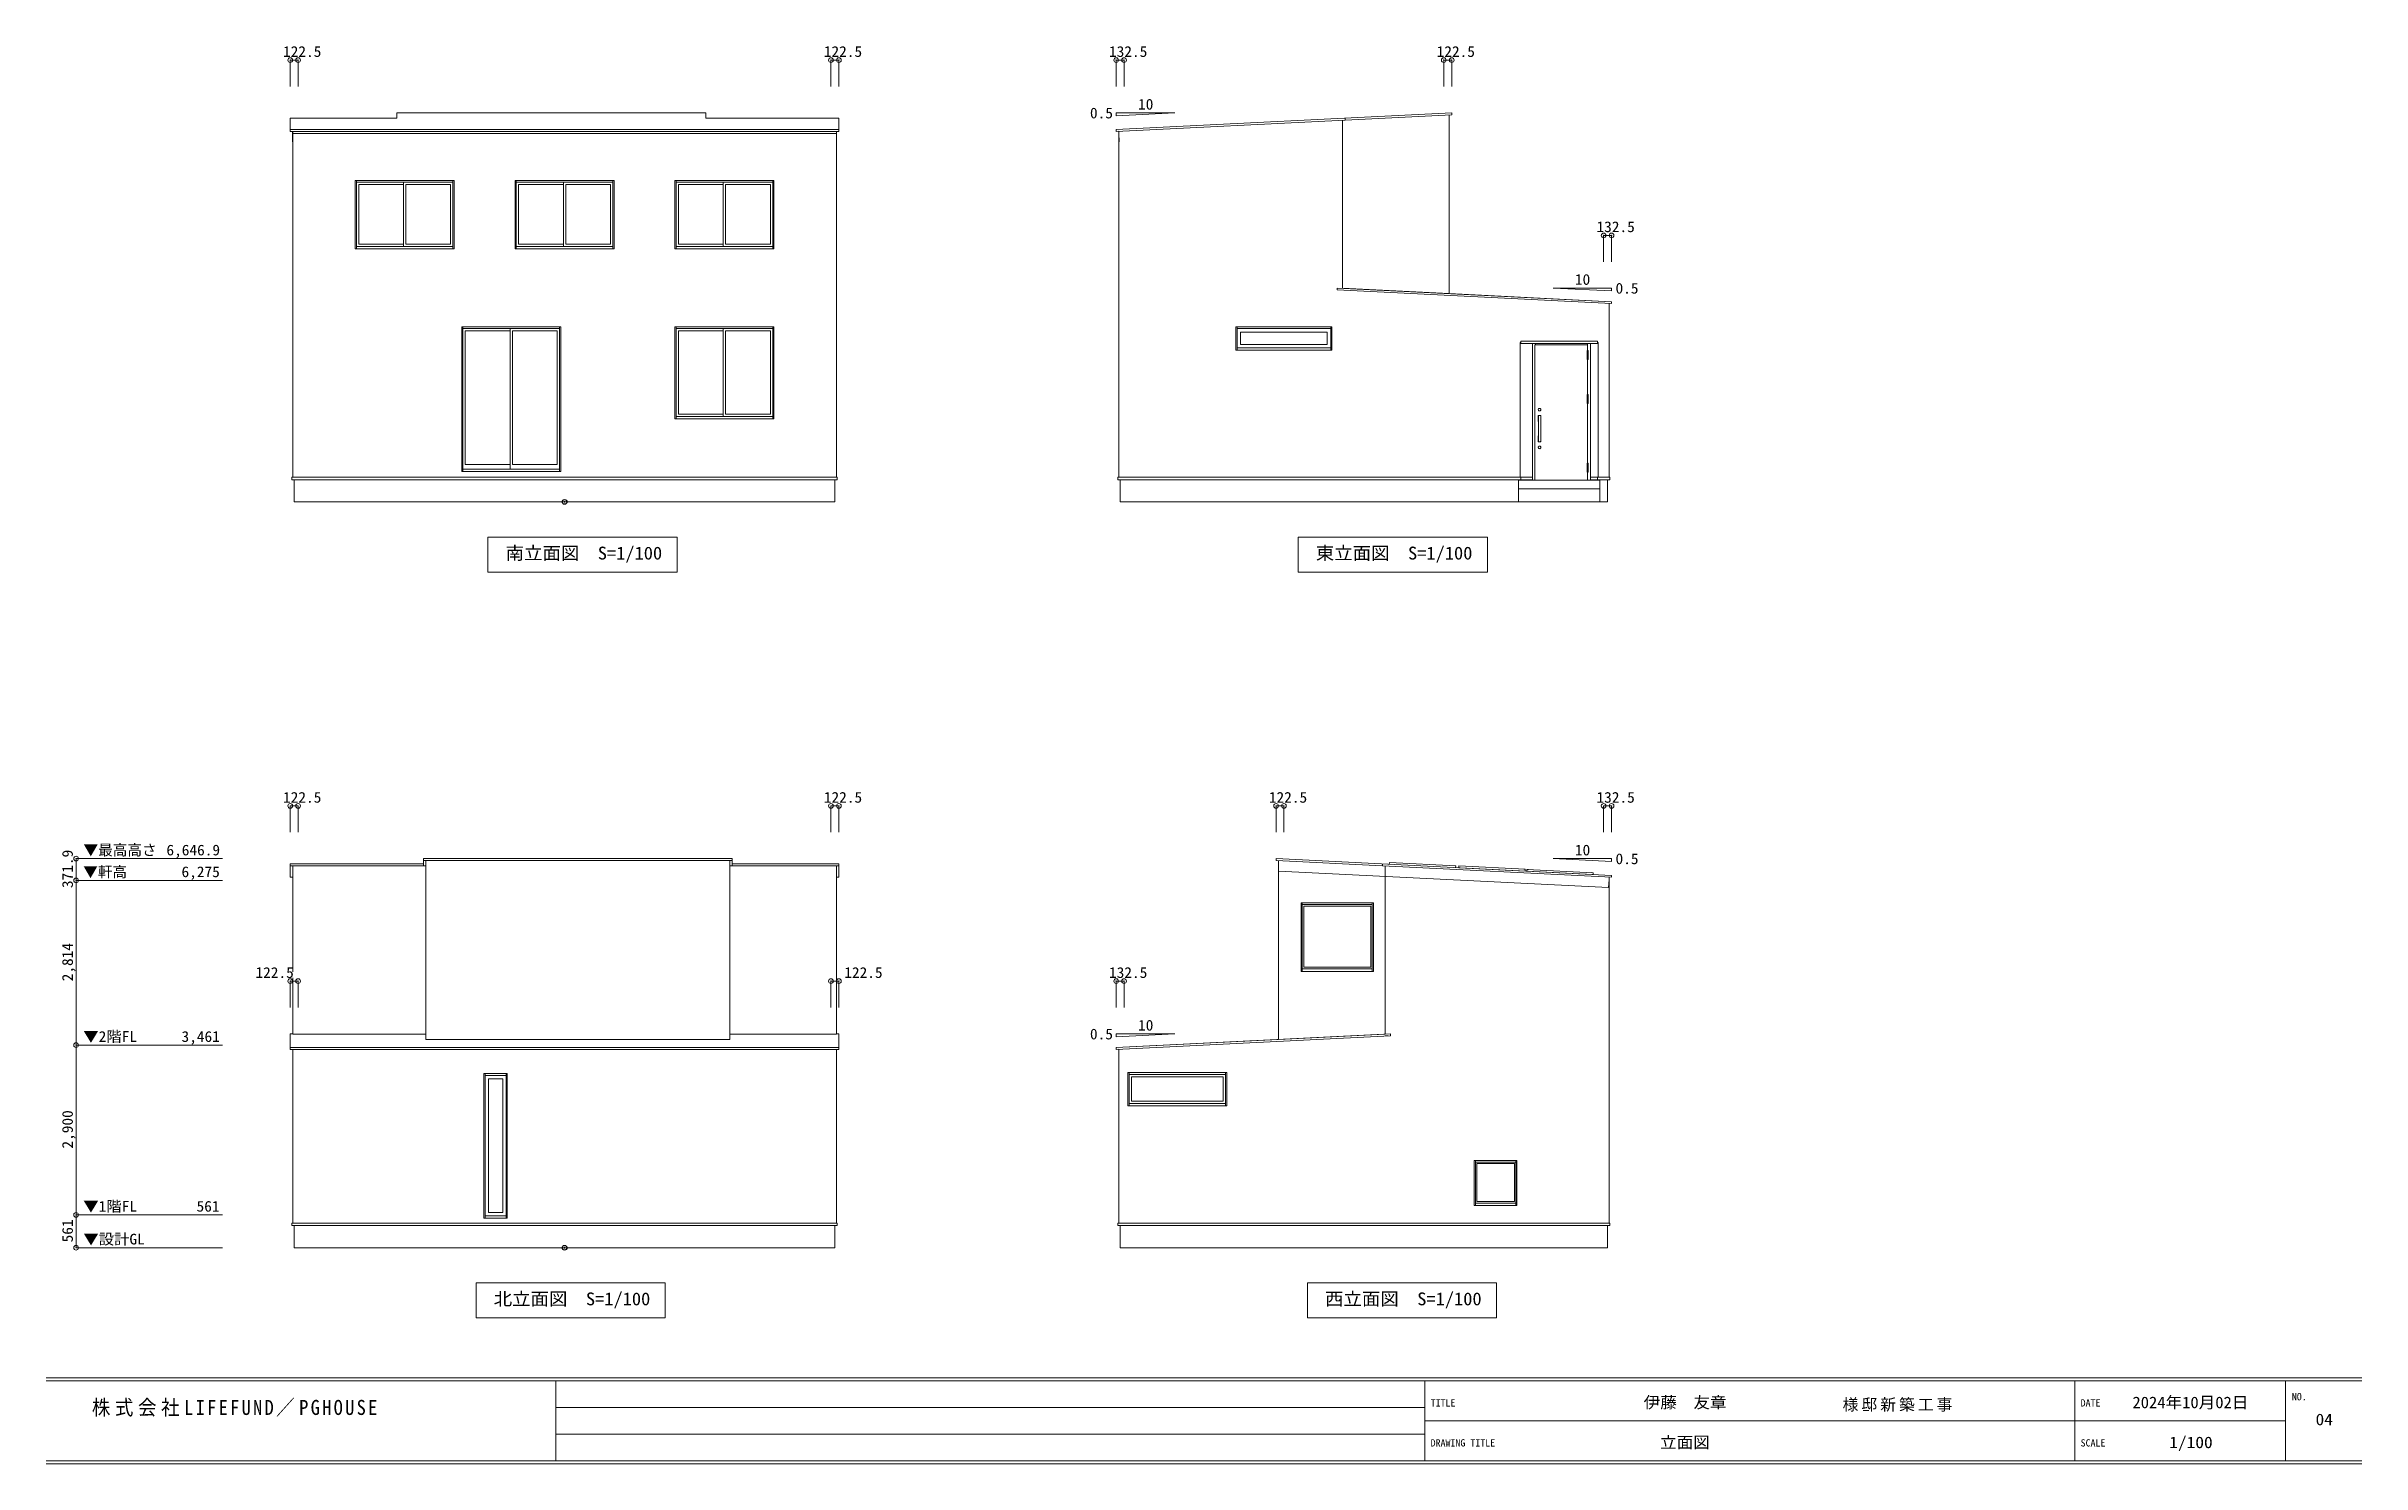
# Model space of a CAD drawing. Units: millimetres at full size, sheet at 1:100. Extents: x -19840 to 19700, y -13990 to 10223.
import ezdxf
from ezdxf.enums import TextEntityAlignment as Align

# ---------------------------------------------------------------- set-up
doc = ezdxf.new("R2010")
doc.units = ezdxf.units.MM
doc.header["$LTSCALE"] = 100
doc.header["$PDMODE"] = 32
doc.header["$PDSIZE"] = 80
for name, color, linetype, lineweight in [('0-1_文字', 5, 'Continuous', 13), ('0-2_柱', 5, 'Continuous', 13), ('0-3_仕上', 3, 'Continuous', 20), ('0-4_下地', 7, 'Continuous', 13), ('0-B_ハッチ', 3, 'Continuous', 20), ('0-C_ﾚｲﾔ 13', 3, 'Continuous', 20), ('0-E_ﾚｲﾔ 15', 3, 'Continuous', 20), ('E-D_ﾚｲﾔ 238', 7, 'Continuous', 13), ('F-9_凡例（電気）', 2, 'Continuous', 5), ('F-D_図面枠', 7, 'Continuous', 13)]:
    doc.layers.add(name, color=color, linetype=linetype, lineweight=lineweight)
doc.layers.add('E-E_ﾚｲﾔ 239', color=1, linetype='Continuous')
doc.styles.add('ＭＳ ゴシック', font='')
doc.styles.get('ＭＳ ゴシック').set_extended_font_data('MS Gothic')

msp = doc.modelspace()

# ---------------------------------------------------------------- linework, layer by layer
at = {"layer": '0-1_文字'}
for p, q in [((-1570, 9086.9), (-570, 9086.9)), ((-1570, 9036.9), (-1570, 9086.9)), ((-570, 9086.9), (-1570, 9036.9)), ((5890, 6093.6), (6890, 6093.6)), ((5890, 6093.6), (6890, 6043.6)), ((6890, 6043.6), (6890, 6093.6)), ((5890, -3653.1), (6890, -3653.1)), ((5890, -3653.1), (6890, -3703.1)), ((6890, -3703.1), (6890, -3653.1)), ((-1570, -6646.4), (-570, -6646.4)), ((-1570, -6696.4), (-1570, -6646.4)), ((-570, -6646.4), (-1570, -6696.4))]:
    msp.add_line(p, q, dxfattribs=at)
at = {"layer": '0-2_柱'}
for p, q in [((-15675, 9986.9), (-15675, 9536.9)), ((-15675, 9986.9), (-15540, 9986.9)), ((-15540, 9986.9), (-15540, 9536.9)), ((-6440, 9986.9), (-6440, 9536.9)), ((-6305, 9986.9), (-6440, 9986.9)), ((-6305, 9986.9), (-6305, 9536.9)), ((-1570, 9986.9), (-1570, 9536.9)), ((-1570, 9986.9), (-1435, 9986.9)), ((-1435, 9986.9), (-1435, 9536.9)), ((4025, 9986.9), (4025, 9536.9)), ((4025, 9986.9), (4160, 9986.9)), ((4160, 9986.9), (4160, 9536.9)), ((6755, 6993.6), (6755, 6543.6)), ((6890, 6993.6), (6755, 6993.6)), ((6890, 6993.6), (6890, 6543.6)), ((-15675, -2753.1), (-15675, -3203.1)), ((-15675, -2753.1), (-15540, -2753.1)), ((-15540, -2753.1), (-15540, -3203.1)), ((-6440, -2753.1), (-6440, -3203.1)), ((-6305, -2753.1), (-6440, -2753.1)), ((-6305, -2753.1), (-6305, -3203.1)), ((1160, -2753.1), (1160, -3203.1)), ((1295, -2753.1), (1160, -2753.1)), ((1295, -2753.1), (1295, -3203.1)), ((6755, -2753.1), (6755, -3203.1)), ((6890, -2753.1), (6755, -2753.1)), ((6890, -2753.1), (6890, -3203.1)), ((-15675, -5746.4), (-15675, -6196.4)), ((-15675, -5746.4), (-15540, -5746.4)), ((-15540, -5746.4), (-15540, -6196.4)), ((-6440, -5746.4), (-6440, -6196.4)), ((-6305, -5746.4), (-6440, -5746.4)), ((-6305, -5746.4), (-6305, -6196.4)), ((-1570, -5746.4), (-1570, -6196.4)), ((-1570, -5746.4), (-1435, -5746.4)), ((-1435, -5746.4), (-1435, -6196.4))]:
    msp.add_line(p, q, dxfattribs=at)
for p in [(-15675, 9986.9), (-15540, 9986.9), (-6440, 9986.9), (-6305, 9986.9), (-1570, 9986.9), (-1435, 9986.9), (4025, 9986.9), (4160, 9986.9), (6755, 6993.6), (6890, 6993.6), (-15675, -2753.1), (-15540, -2753.1), (-6440, -2753.1), (-6305, -2753.1), (1160, -2753.1), (1295, -2753.1), (6755, -2753.1), (6890, -2753.1), (-15675, -5746.4), (-15540, -5746.4), (-6440, -5746.4), (-6305, -5746.4), (-1570, -5746.4), (-1435, -5746.4)]:
    msp.add_point(p, dxfattribs=at)
at = {"layer": '0-3_仕上'}
for p, q in [((-15631.5, 8768.4), (-15631.5, 2860)), ((-6348.5, 8732.4), (-15631.5, 8732.4)), ((-6348.5, 2860), (-6348.5, 8768.4)), ((-1526.5, 8770.5), (-1526.5, 2860)), ((-1519.4, 8590.6), (-1526.5, 8732.4)), ((2296.5, 6089), (2296.5, 8961.7)), ((4116.5, 5998), (4116.5, 9052.7)), ((6846.5, 2860), (6846.5, 5829.5)), ((5326.5, 5165), (5341.5, 5165)), ((5326.5, 2860), (5326.5, 5165)), ((5341.5, 5185), (5341.5, 5145)), ((6648.5, 5185), (5341.5, 5185)), ((5341.5, 5145), (6648.5, 5145)), ((6648.5, 5145), (6648.5, 5185)), ((6648.5, 5165), (6663.5, 5165)), ((6663.5, 5165), (6663.5, 2860)), ((6648.5, 2860), (6648.5, 2820)), ((6861.5, 2860), (6648.5, 2860)), ((6648.5, 2820), (6861.5, 2820)), ((6861.5, 2820), (6861.5, 2860)), ((-15631.5, -3776.2), (-15631.5, -5589.1)), ((-13356.5, -3687.3), (-13356.5, -3867.4)), ((-13356.5, -3867.6), (-13356.5, -6742)), ((-8168.5, -3867.4), (-8168.5, -3687.3)), ((-8168.5, -6742), (-8168.5, -3867.6)), ((-6348.5, -3958.4), (-6348.5, -3778.3)), ((1203.5, -3687.3), (1203.5, -6742)), ((3023.5, -3778.3), (3023.5, -6651)), ((-6348.5, -6651), (-6348.5, -3958.6)), ((6846.5, -4007.6), (6839.4, -4149.4)), ((6846.5, -9880), (6846.5, -3969.5)), ((-15631.5, -5691.8), (-15631.5, -6651)), ((-15631.5, -6912.6), (-15631.5, -9880)), ((-6348.5, -9880), (-6348.5, -6912.6)), ((-1526.5, -6910.5), (-1526.5, -9880)), ((-15646.5, -9880), (-15646.5, -9920)), ((-6333.5, -9880), (-15646.5, -9880)), ((-6333.5, -9920), (-6333.5, -9880)), ((-15646.5, -9920), (-6333.5, -9920))]:
    msp.add_line(p, q, dxfattribs=at)
at = {"layer": '0-3_仕上', "color": 5, "lineweight": 13}
for p, q in [((-19331.5, -4025), (-19331.5, -3653.1)), ((-19331.5, -3653.1), (-16831.5, -3653.1)), ((-19331.5, -6839), (-19331.5, -4025)), ((-19331.5, -4025), (-16831.5, -4025)), ((-19331.5, -4025), (-16831.5, -4025)), ((-19331.5, -9739), (-19331.5, -6839)), ((-19331.5, -6839), (-16831.5, -6839)), ((-19331.5, -6839), (-16831.5, -6839)), ((-19331.5, -10300), (-19331.5, -9739)), ((-19331.5, -9739), (-16831.5, -9739)), ((-19331.5, -9739), (-16831.5, -9739)), ((-19331.5, -10300), (-16831.5, -10300)), ((-19331.5, -10300), (-16831.5, -10300)), ((-19331.5, -10300), (-16831.5, -10300))]:
    msp.add_line(p, q, dxfattribs=at)
at = {"layer": '0-3_仕上', "color": 5}
for p in [(-19331.5, -3653.1), (-19331.5, -4025), (-19331.5, -6839), (-19331.5, -9739), (-19331.5, -10300)]:
    msp.add_point(p, dxfattribs=at)
at = {"layer": '0-4_下地'}
for p, q in [((-12875, 7931), (-14565, 7931)), ((-14565, 7931), (-14565, 6761)), ((-14545, 6761), (-14545, 7931)), ((-12895, 7931), (-12895, 6761)), ((-12875, 6761), (-12875, 7931)), ((-11835, 7931), (-10145, 7931)), ((-11835, 6761), (-11835, 7931)), ((-11815, 7931), (-11815, 6761)), ((-10165, 7931), (-10165, 6761)), ((-10145, 6761), (-10145, 7931)), ((-9105, 7931), (-7415, 7931)), ((-9105, 6761), (-9105, 7931)), ((-9085, 6761), (-9085, 7931)), ((-7435, 6761), (-7435, 7931)), ((-7415, 7931), (-7415, 6761)), ((-14545, 7901), (-12895, 7901)), ((-14505, 7861), (-13740, 7861)), ((-14505, 6841), (-14505, 7861)), ((-13740, 7901), (-13740, 6801)), ((-13700, 7861), (-12935, 7861)), ((-13700, 7861), (-13700, 6841)), ((-12935, 6841), (-12935, 7861)), ((-11815, 7901), (-10165, 7901)), ((-11010, 7861), (-11775, 7861)), ((-11775, 6841), (-11775, 7861)), ((-11010, 7901), (-11010, 6801)), ((-10205, 7861), (-10970, 7861)), ((-10970, 7861), (-10970, 6841)), ((-10205, 7861), (-10205, 6841)), ((-9085, 7901), (-7435, 7901)), ((-8280, 7861), (-9045, 7861)), ((-9045, 7861), (-9045, 6841)), ((-8280, 7901), (-8280, 6801)), ((-7475, 7861), (-8240, 7861)), ((-8240, 7861), (-8240, 6841)), ((-14565, 6761), (-12875, 6761)), ((-12895, 6801), (-14545, 6801)), ((-14505, 6841), (-13740, 6841)), ((-12935, 6841), (-13700, 6841)), ((-11835, 6761), (-10145, 6761)), ((-10165, 6801), (-11815, 6801)), ((-11010, 6841), (-11775, 6841)), ((-10970, 6841), (-10205, 6841)), ((-7415, 6761), (-9105, 6761)), ((-9085, 6801), (-7435, 6801)), ((-8280, 6841), (-9045, 6841)), ((-11055, 5431), (-12745, 5431)), ((-12745, 2961), (-12745, 5431)), ((-12725, 5431), (-12725, 2961)), ((-12725, 5401), (-11075, 5401)), ((-11920, 5361), (-12685, 5361)), ((-12685, 5361), (-12685, 3081)), ((-11920, 5401), (-11920, 3001)), ((-11115, 5361), (-11880, 5361)), ((-11880, 5361), (-11880, 3081)), ((-11115, 5361), (-11115, 3081)), ((-11075, 2961), (-11075, 5431)), ((-11055, 2961), (-11055, 5431)), ((-9105, 5431), (-7415, 5431)), ((-9105, 3861), (-9105, 5431)), ((-9085, 3861), (-9085, 5431)), ((-9085, 5401), (-7435, 5401)), ((-8280, 5361), (-9045, 5361)), ((-9045, 5361), (-9045, 3941)), ((-8280, 5401), (-8280, 3901)), ((-8240, 5361), (-7475, 5361)), ((-8240, 5361), (-8240, 3941)), ((-7475, 3941), (-7475, 5361)), ((-7435, 3861), (-7435, 5431)), ((475, 5431), (2115, 5431)), ((475, 5031), (475, 5431)), ((495, 5431), (495, 5031)), ((495, 5401), (2095, 5401)), ((2036, 5342), (554, 5342)), ((2036, 5130), (2036, 5342)), ((2095, 5031), (2095, 5431)), ((2115, 5031), (2115, 5431)), ((5539, 2814), (5539, 5145)), ((5589.5, 5125.7), (5589.5, 5145)), ((6480.5, 5027.3), (6480.5, 5145)), ((6531, 5145), (6531, 2814)), ((2115, 5031), (475, 5031)), ((2095, 5071), (495, 5071)), ((5582.4, 5125.7), (6480.5, 5125.7)), ((5582.4, 2814), (5582.4, 5125.7)), ((6488.6, 5027.3), (6472.4, 5027.3)), ((6472.4, 4871.8), (6472.4, 5027.3)), ((6472.4, 4871.8), (6488.6, 4871.8)), ((6480.5, 4275.6), (6480.5, 4871.8)), ((6488.6, 4871.8), (6488.6, 5027.3)), ((5682.9, 4015.8), (5681.4, 4023.9)), ((6488.6, 4275.6), (6472.4, 4275.6)), ((6472.4, 4120.2), (6472.4, 4275.6)), ((6472.4, 4120.2), (6488.6, 4120.2)), ((6480.5, 3103.8), (6480.5, 4120.2)), ((6488.6, 4120.2), (6488.6, 4275.6)), ((-15631.5, 3931), (-15635.5, 3931)), ((-7435, 3901), (-9085, 3901)), ((-9045, 3941), (-8280, 3941)), ((-8240, 3941), (-7475, 3941)), ((5637.9, 3911.9), (5637.7, 3910.7)), ((5637.7, 3819.1), (5637.7, 3910.7)), ((5637.7, 3819.1), (5637.9, 3818)), ((5637.9, 3565.7), (5637.7, 3564.6)), ((5637.7, 3564.6), (5637.7, 3473)), ((5638.1, 3913.1), (5637.9, 3911.9)), ((5637.9, 3818), (5638, 3817.2)), ((5638, 3566.5), (5637.9, 3565.7)), ((5638, 3817.2), (5638.2, 3816.6)), ((5638.2, 3567.1), (5638, 3566.5)), ((5638.2, 3913.3), (5638.1, 3913.1)), ((5638.4, 3913.7), (5638.2, 3913.3)), ((5638.5, 3912.1), (5638.2, 3910.7)), ((5638.2, 3910.5), (5638.2, 3819.1)), ((5638.2, 3819.1), (5638.7, 3816.7)), ((5638.2, 3816.6), (5638.8, 3815.3)), ((5638.8, 3568.4), (5638.2, 3567.1)), ((5638.2, 3473), (5638.2, 3564.6)), ((5639.2, 3915.2), (5638.4, 3913.7)), ((5638.6, 3912.9), (5638.5, 3912.3)), ((5638.5, 3912.3), (5638.5, 3912.1)), ((5639.6, 3914.9), (5638.6, 3912.9)), ((5638.7, 3816.7), (5640, 3814.5)), ((5638.8, 3815.3), (5640, 3813.8)), ((5639, 3568.7), (5638.8, 3568.4)), ((5640, 3570), (5639, 3568.7)), ((5640.4, 3916.3), (5639.2, 3915.2)), ((5640.1, 3915.4), (5639.6, 3914.9)), ((5640.4, 3911.6), (5640, 3909.7)), ((5640, 3909.7), (5640, 3475)), ((5641, 3909.7), (5640, 3909.7)), ((5641.2, 3916.4), (5640.1, 3915.4)), ((5640.9, 3916.8), (5640.4, 3916.3)), ((5640.6, 3912.4), (5640.4, 3911.6)), ((5641.6, 3914), (5640.6, 3912.4)), ((5642.7, 3917.8), (5640.9, 3916.8)), ((5640.9, 3475), (5640.9, 3909.7)), ((5643.1, 3917.4), (5641.2, 3916.4)), ((5642.1, 3914.7), (5641.6, 3914)), ((5644.4, 3916.2), (5642.1, 3914.7)), ((5643, 3917.9), (5642.7, 3917.8)), ((5644.6, 3918.1), (5643, 3917.9)), ((5644, 3917.6), (5643.1, 3917.4)), ((5645.3, 3917.8), (5644, 3917.6)), ((5645.2, 3916.4), (5644.4, 3916.2)), ((5645.3, 3918.3), (5644.6, 3918.1)), ((5647.1, 3916.8), (5645.2, 3916.4)), ((5675.1, 3918.3), (5645.3, 3918.3)), ((5675.1, 3917.8), (5645.3, 3917.8)), ((5647.1, 3916.8), (5673.4, 3916.8)), ((5647.1, 3915.8), (5647.1, 3916.8)), ((5647.1, 3915.8), (5673.4, 3915.8)), ((5675.1, 3916.5), (5673.4, 3916.8)), ((5673.4, 3916.7), (5673.4, 3915.8)), ((5675.2, 3915.5), (5673.4, 3915.8)), ((5675.9, 3918.1), (5675.1, 3918.3)), ((5675.1, 3917.8), (5675.1, 3917.8)), ((5677.3, 3917.4), (5675.1, 3917.8)), ((5675.1, 3916.5), (5675.1, 3916.5)), ((5675.5, 3916.4), (5675.1, 3916.5)), ((5675.3, 3915.5), (5675.2, 3915.5)), ((5675.3, 3915.5), (5675.3, 3915.5)), ((5677, 3914.7), (5675.3, 3915.5)), ((5677.1, 3915.6), (5675.5, 3916.4)), ((5677.5, 3917.9), (5675.9, 3918.1)), ((5677, 3914.6), (5677, 3914.7)), ((5678.3, 3913.3), (5677, 3914.6)), ((5677.2, 3915.6), (5677.1, 3915.6)), ((5677.5, 3915.4), (5677.2, 3915.6)), ((5677.7, 3917.8), (5677.5, 3917.9)), ((5677.8, 3915.2), (5677.5, 3915.4)), ((5678.1, 3917.6), (5677.7, 3917.8)), ((5677.8, 3915.1), (5677.8, 3915.2)), ((5678.8, 3914.1), (5677.8, 3915.1)), ((5678.9, 3917.2), (5678.1, 3917.6)), ((5678.3, 3913.3), (5678.3, 3913.3)), ((5679.2, 3911.6), (5678.3, 3913.3)), ((5678.3, 3913.3), (5678.3, 3913.3)), ((5678.8, 3914.1), (5678.8, 3914.1)), ((5679.1, 3913.8), (5678.8, 3914.1)), ((5679.6, 3916.8), (5678.9, 3917.2)), ((5679.3, 3913.5), (5679.1, 3913.8)), ((5679.2, 3911.6), (5679.2, 3911.6)), ((5679.5, 3909.7), (5679.2, 3911.6)), ((5679.2, 3911.6), (5679.2, 3911.6)), ((5679.3, 3913.5), (5679.3, 3913.5)), ((5680.1, 3911.9), (5679.3, 3913.5)), ((5680.4, 3909.7), (5679.5, 3909.7)), ((5679.5, 3475), (5679.5, 3909.7)), ((5680.1, 3916.3), (5679.6, 3916.8)), ((5680.7, 3915.7), (5680.1, 3916.3)), ((5680.1, 3911.5), (5680.1, 3911.9)), ((5680.1, 3911.5), (5680.1, 3911.5)), ((5680.4, 3909.7), (5680.1, 3911.5)), ((5680.4, 3909.7), (5680.4, 3475)), ((5680.4, 3814.5), (5681.7, 3816.7)), ((5680.4, 3813.8), (5681.7, 3815.3)), ((5681.3, 3915.2), (5680.7, 3915.7)), ((5681.6, 3913.3), (5680.8, 3914.9)), ((5681.6, 3914.5), (5681.3, 3915.2)), ((5682.2, 3913.3), (5681.6, 3914.5)), ((5681.8, 3912.9), (5681.6, 3913.3)), ((5681.7, 3816.7), (5682.2, 3819.1)), ((5681.7, 3815.3), (5682.4, 3817.2)), ((5682, 3912.1), (5681.8, 3912.9)), ((5682, 3912.1), (5682, 3912.1)), ((5682.2, 3910.7), (5682, 3912.1)), ((5682.3, 3913.1), (5682.2, 3913.3)), ((5682.2, 3910.7), (5682.2, 3910.7)), ((5682.2, 3910.5), (5682.2, 3819.1)), ((5682.2, 3473), (5682.2, 3564.6)), ((5682.3, 3912.9), (5682.3, 3913.1)), ((5682.7, 3910.7), (5682.3, 3912.9)), ((5682.4, 3817.2), (5682.5, 3818)), ((5682.5, 3565.7), (5682.4, 3566.5)), ((5682.5, 3818), (5682.7, 3819.1)), ((5682.7, 3564.6), (5682.5, 3565.7)), ((5682.7, 3819.1), (5682.7, 3910.7)), ((5682.7, 3564.6), (5682.7, 3473)), ((5637.7, 3473), (5637.9, 3472.2)), ((5637.9, 3472.2), (5638.1, 3470.7)), ((5638.1, 3470.7), (5638.2, 3470.4)), ((5638.2, 3473), (5638.5, 3471.6)), ((5638.2, 3470.4), (5638.4, 3470)), ((5638.4, 3470), (5638.8, 3469.2)), ((5638.5, 3471.6), (5638.6, 3470.8)), ((5638.8, 3469.2), (5639.2, 3468.6)), ((5639.2, 3468.6), (5640.4, 3467.4)), ((5641, 3475), (5640, 3475)), ((5640, 3475), (5640.3, 3473.2)), ((5640.3, 3473.2), (5640.4, 3472.8)), ((5640.4, 3472.8), (5641.2, 3471.2)), ((5640.4, 3467.4), (5640.9, 3466.9)), ((5640.9, 3466.9), (5641.5, 3466.5)), ((5641.2, 3471.2), (5641.4, 3470.9)), ((5641.4, 3470.9), (5641.7, 3470.6)), ((5641.5, 3466.5), (5642.7, 3466)), ((5641.7, 3470.6), (5642.7, 3469.6)), ((5642.7, 3469.6), (5642.9, 3469.3)), ((5642.7, 3466), (5643, 3465.8)), ((5642.9, 3469.3), (5643.3, 3469.1)), ((5643, 3465.8), (5644.6, 3465.6)), ((5643.3, 3469.1), (5643.8, 3468.9)), ((5643.8, 3468.9), (5644.9, 3468.3)), ((5644.6, 3465.6), (5645.3, 3465.5)), ((5644.9, 3468.3), (5647.1, 3468)), ((5675.1, 3466), (5645.3, 3466)), ((5675.1, 3465.5), (5645.3, 3465.5)), ((5647.1, 3468), (5647.1, 3468.9)), ((5673.4, 3468.9), (5647.1, 3468.9)), ((5647.1, 3468), (5673.4, 3468)), ((5673.4, 3468), (5673.4, 3468.9)), ((5673.4, 3468), (5675.5, 3468.3)), ((5675.1, 3465.5), (5677.5, 3465.8)), ((5675.5, 3468.3), (5676.7, 3468.9)), ((5676.7, 3468.9), (5677.2, 3469.1)), ((5677.2, 3469.1), (5677.5, 3469.3)), ((5677.5, 3469.3), (5677.8, 3469.6)), ((5677.5, 3465.8), (5677.7, 3466)), ((5677.7, 3466), (5678.9, 3466.5)), ((5677.8, 3469.6), (5679.1, 3470.9)), ((5678.9, 3466.5), (5679.6, 3466.9)), ((5679.1, 3470.9), (5679.3, 3471.2)), ((5679.3, 3471.2), (5680.1, 3472.8)), ((5679.5, 3475), (5680.4, 3475)), ((5679.6, 3466.9), (5680.1, 3467.4)), ((5680.1, 3473.2), (5680.4, 3475)), ((5680.1, 3472.8), (5680.1, 3473.2)), ((5680.1, 3467.4), (5680.7, 3468.1)), ((5680.7, 3468.1), (5681.3, 3468.6)), ((5681.3, 3468.6), (5681.6, 3469.2)), ((5681.6, 3469.2), (5682.3, 3470.7)), ((5681.8, 3470.8), (5682, 3471.6)), ((5682, 3471.6), (5682.2, 3473)), ((5682.3, 3470.7), (5682.5, 3471.9)), ((5682.5, 3471.9), (5682.6, 3472.2)), ((5682.6, 3472.2), (5682.7, 3473)), ((-15631.5, 3161), (-15635.5, 3161)), ((-12745, 2961), (-11055, 2961)), ((-11075, 3001), (-12725, 3001)), ((-12685, 3081), (-11920, 3081)), ((-11880, 3081), (-11115, 3081)), ((6488.6, 3103.8), (6472.4, 3103.8)), ((6472.4, 2948.4), (6472.4, 3103.8)), ((6472.4, 2948.4), (6488.6, 2948.4)), ((6480.5, 2814), (6480.5, 2948.4)), ((6488.6, 2948.4), (6488.6, 3103.8)), ((6850.5, 2943), (6846.5, 2943)), ((1587.5, -4409), (2822.5, -4409)), ((1587.5, -4409), (1587.5, -5579)), ((1607.5, -4409), (1607.5, -5579)), ((1607.5, -4439), (2802.5, -4439)), ((1632.5, -4464), (2777.5, -4464)), ((1632.5, -4464), (1632.5, -5509)), ((2777.5, -5509), (2777.5, -4464)), ((2802.5, -4409), (2802.5, -5579)), ((2822.5, -4409), (2822.5, -5579)), ((1632.5, -5509), (2777.5, -5509)), ((2822.5, -5579), (1587.5, -5579)), ((1607.5, -5539), (2802.5, -5539)), ((-11967.5, -7327), (-12367.5, -7327)), ((-12367.5, -7327), (-12367.5, -9797)), ((-12347.5, -9797), (-12347.5, -7327)), ((-11987.5, -7357), (-12347.5, -7357)), ((-12046.5, -7416), (-12288.5, -7416)), ((-12288.5, -7416), (-12288.5, -9698)), ((-12046.5, -7416), (-12046.5, -9698)), ((-11987.5, -7327), (-11987.5, -9797)), ((-11967.5, -9797), (-11967.5, -7327)), ((-1370, -7309), (320, -7309)), ((-1370, -7309), (-1370, -7879)), ((-1350, -7879), (-1350, -7309)), ((300, -7339), (-1350, -7339)), ((260, -7379), (-1310, -7379)), ((260, -7379), (260, -7799)), ((300, -7309), (300, -7879)), ((320, -7309), (320, -7879)), ((-1370, -7879), (320, -7879)), ((-1350, -7839), (300, -7839)), ((5275, -8809), (4545, -8809)), ((4545, -8809), (4545, -9579)), ((4565, -8809), (4565, -9579)), ((4565, -8839), (5255, -8839)), ((5230, -8864), (4590, -8864)), ((4590, -8864), (4590, -9509)), ((5230, -9509), (5230, -8864)), ((5255, -9579), (5255, -8809)), ((5275, -8809), (5275, -9579)), ((-12367.5, -9797), (-11967.5, -9797)), ((-11987.5, -9757), (-12347.5, -9757)), ((-12288.5, -9698), (-12046.5, -9698)), ((5275, -9579), (4545, -9579)), ((5255, -9539), (4565, -9539)), ((4590, -9509), (5230, -9509))]:
    msp.add_line(p, q, dxfattribs=at)
at = {"layer": '0-4_下地', "color": 1, "lineweight": 9}
for p, q in [((-1526.5, 7931), (-1530.5, 7931)), ((-1530.5, 6761), (-1526.5, 6761)), ((-1530.5, 5431), (-1526.5, 5431)), ((-1530.5, 3861), (-1526.5, 3861)), ((-1526.5, 2961), (-1530.5, 2961)), ((6850.5, -4809), (6846.5, -4809)), ((6850.5, -5979), (6846.5, -5979)), ((-15635.5, -7309), (-15631.5, -7309)), ((6850.5, -7309), (6846.5, -7309)), ((6846.5, -9779), (6850.5, -9779))]:
    msp.add_line(p, q, dxfattribs=at)
at = {"layer": '0-4_下地'}
for points in [[(-8240, 6841), (-7475, 6841), (-7475, 7861)], [(-7415, 5431), (-7415, 3861), (-9105, 3861)], [(554, 5342), (554, 5130), (2036, 5130)], [(5640.9, 4027.7), (5637.9, 4019.9), (5637.9, 4011.6), (5640.9, 4003.8), (5646.5, 3997.7), (5654, 3994)], [(5654, 4037.5), (5646.5, 4033.8), (5640.9, 4027.7)], [(5681.4, 4023.9), (5677, 4031), (5670.4, 4036), (5662.3, 4038.3), (5654, 4037.5)], [(5654, 3994), (5662.3, 3993.2), (5670.4, 3995.5), (5677, 4000.5), (5681.4, 4007.6), (5682.9, 4015.8)], [(5640, 3569.2), (5638.7, 3567.1), (5638.2, 3564.6)], [(5647.1, 3915.8), (5645.2, 3915.5), (5643.5, 3914.7), (5642.1, 3913.3), (5641.2, 3911.6), (5640.9, 3909.7)], [(5679.5, 3909.7), (5679.2, 3911.6), (5678.3, 3913.3), (5677, 3914.7), (5675.3, 3915.5), (5673.4, 3915.8)], [(5680.8, 3914.9), (5679.3, 3916.4), (5677.3, 3917.4)], [(5682.4, 3566.5), (5681.7, 3568.4), (5680.4, 3570)], [(5682.2, 3564.6), (5681.7, 3567.1), (5680.4, 3569.2)], [(5654, 3393.5), (5646.5, 3389.8), (5640.9, 3383.7), (5637.9, 3375.9), (5637.9, 3367.6), (5640.9, 3359.8), (5646.5, 3353.7), (5654, 3350)], [(5638.6, 3470.8), (5639.6, 3468.9), (5641.2, 3467.3), (5643.1, 3466.3), (5645.3, 3466)], [(5640.9, 3475), (5641.2, 3473.1), (5642.1, 3471.4), (5643.5, 3470.1), (5645.2, 3469.2), (5647.1, 3468.9)], [(5682.9, 3371.8), (5681.4, 3379.9), (5677, 3387), (5670.4, 3392), (5662.3, 3394.3), (5654, 3393.5)], [(5654, 3350), (5662.3, 3349.2), (5670.4, 3351.5), (5677, 3356.5), (5681.4, 3363.6), (5682.9, 3371.8)], [(5673.4, 3468.9), (5675.3, 3469.2), (5677, 3470.1), (5678.3, 3471.4), (5679.2, 3473.1), (5679.5, 3475)], [(5675.1, 3466), (5677.3, 3466.3), (5679.3, 3467.3), (5680.8, 3468.9), (5681.8, 3470.8)], [(-1310, -7379), (-1310, -7799), (260, -7799)]]:
    msp.add_lwpolyline(points, dxfattribs=at)
at = {"layer": '0-B_ハッチ'}
for p, q in [((5300, 2814), (6690, 2814)), ((6690, 2664), (5300, 2664)), ((6690, 2440), (5300, 2440))]:
    msp.add_line(p, q, dxfattribs=at)
at = {"layer": '0-C_ﾚｲﾔ 13'}
for p, q in [((-15646.5, 2860), (-15646.5, 2820)), ((-6333.5, 2860), (-15646.5, 2860)), ((-15646.5, 2820), (-6333.5, 2820)), ((-15605, 2820), (-15605, 2440)), ((-6375, 2440), (-6375, 2820)), ((-6333.5, 2820), (-6333.5, 2860)), ((-1541.5, 2860), (-1541.5, 2820)), ((5539, 2860), (-1541.5, 2860)), ((-1541.5, 2820), (5539, 2820)), ((-1500, 2820), (-1500, 2440)), ((5300, 2440), (5300, 2820)), ((5341.5, 2820), (5341.5, 2860)), ((5539, 2814), (5539, 2860)), ((6663.5, 2860), (6531, 2860)), ((6531, 2820), (6648.5, 2820)), ((6648.5, 2860), (6648.5, 2820)), ((6690, 2820), (6690, 2440)), ((6820, 2440), (6820, 2820)), ((6861.5, 2860), (6846.5, 2860)), ((-15605, 2440), (-6375, 2440)), ((-1500, 2440), (5300, 2440)), ((6690, 2440), (6820, 2440)), ((-15646.5, -9880), (-15646.5, -9920)), ((-15631.5, -9880), (-15646.5, -9880)), ((-1541.5, -9880), (-1541.5, -9920)), ((6861.5, -9880), (-1541.5, -9880)), ((6861.5, -9920), (6861.5, -9880)), ((-15605, -9920), (-15605, -10300)), ((-6375, -10300), (-6375, -9920)), ((-1541.5, -9920), (6861.5, -9920)), ((-1500, -9920), (-1500, -10300)), ((6820, -10300), (6820, -9920)), ((-15605, -10300), (-6375, -10300)), ((-1500, -10300), (6820, -10300))]:
    msp.add_line(p, q, dxfattribs=at)
at = {"layer": '0-E_ﾚｲﾔ 15'}
for p, q in [((-15675, 8995.9), (-15675, 8768.4)), ((-13855, 8995.9), (-15675, 8995.9)), ((-15675, 8800.4), (-6305, 8800.4)), ((-15675, 8768.4), (-6305, 8768.4)), ((-15635, 8590.6), (-15635, 8768.4)), ((-15631.5, 8590.6), (-15631.5, 8768.4)), ((-13855, 9086.9), (-13855, 8995.9)), ((-8580, 9086.9), (-13855, 9086.9)), ((-8580, 8995.9), (-8580, 9086.9)), ((-6305, 8995.9), (-8580, 8995.9)), ((-6345, 8768.4), (-6345, 8590.6)), ((-6305, 8768.4), (-6305, 8995.9)), ((-1570, 8800.4), (4160, 9086.9)), ((-15631.5, 8590.6), (-15635, 8590.6)), ((-6345, 8590.6), (-6348.5, 8590.6)), ((2205, 6093.6), (2205, 6061.6)), ((6888.4, 5827.4), (2205, 6061.6)), ((4116.5, 5998), (2296.5, 6089)), ((6888.4, 5827.4), (6890, 5859.4)), ((-13400, -3744.1), (-15675, -3744.1)), ((-15675, -3776.2), (-13356.5, -3776.2)), ((-13400, -3776.2), (-13400, -3653.1)), ((-8125, -3653.1), (-13400, -3653.1)), ((-13400, -3685.2), (-8125, -3685.2)), ((-8168.5, -3776.2), (-6305, -3776.2)), ((-8125, -3653.1), (-8125, -3776.2)), ((-6305, -3744.1), (-8125, -3744.1)), ((-6305, -3744.1), (-6305, -3971.6)), ((1160, -3653.1), (1160, -3685.2)), ((1160, -3653.1), (6890, -3939.6)), ((1160, -3685.2), (2980, -3776.2)), ((1200, -3867.4), (1203.5, -3867.6)), ((1200, -3867.4), (6839.4, -4149.4)), ((2980, -3744.1), (2980, -3776.2)), ((2980, -3776.2), (6888.4, -3971.6)), ((6888.4, -3971.6), (6890, -3939.6)), ((-6345, -3971.6), (-6305, -3971.6)), ((-15631.5, -6651), (-15631.5, -6646.4)), ((-13356.5, -6651), (-15631.5, -6651)), ((-13356.5, -6742), (-13356.5, -6651)), ((-6348.5, -6651), (-8168.5, -6651)), ((-6305, -6646.4), (-6348.5, -6646.4)), ((-6305, -6912.6), (-6305, -6646.4)), ((-1570, -6880.6), (3115, -6646.4)), ((3115, -6678.4), (-1568.4, -6912.6)), ((3023.5, -6651), (1203.5, -6742)), ((3023.5, -6683), (3075, -6680.4)), ((3115, -6678.4), (3115, -6646.4)), ((-15675, -6880.6), (-6305, -6880.6)), ((-15675, -6912.6), (-6305, -6912.6)), ((-8168.5, -6742), (-13356.5, -6742)), ((-6345, -7090.4), (-6348.5, -7090.4)), ((-6345, -6912.6), (-6345, -7090.4)), ((1203.5, -6742), (-1570, -6880.6)), ((-1570, -6880.6), (-1568.4, -6912.6)), ((-1568.4, -6912.6), (-1526.5, -6910.5))]:
    msp.add_line(p, q, dxfattribs=at)
for points in [[(-1570, 8800.4), (-1568.4, 8768.4), (-1526.5, 8770.5)], [(-1568.4, 8768.4), (2340, 8963.8), (2340, 8995.9)], [(2340, 8963.8), (4160, 9054.8), (4160, 9086.9)], [(2205, 6093.6), (6890, 5859.4), (4116.5, 5998)], [(-15675, -3744.1), (-15675, -3971.6), (-15635, -3971.6)], [(-15631.5, -6646.4), (-15675, -6646.4), (-15675, -6912.6)]]:
    msp.add_lwpolyline(points, dxfattribs=at)
at = {"layer": 'E-D_ﾚｲﾔ 238'}
for points in [[(-12297.3, 1840), (-9067.3, 1840), (-9067.3, 1240), (-12297.3, 1240)], [(1539.1, 1840), (4769.1, 1840), (4769.1, 1240), (1539.1, 1240)], [(-12500.1, -10900), (-9270.1, -10900), (-9270.1, -11500), (-12500.1, -11500)], [(1696.9, -10900), (4926.9, -10900), (4926.9, -11500), (1696.9, -11500)]]:
    msp.add_lwpolyline(points, close=True, dxfattribs=at)
at = {"layer": 'E-E_ﾚｲﾔ 239'}
for p in [(-10990, 2440), (-10990, -10300)]:
    msp.add_point(p, dxfattribs=at)
at = {"layer": 'F-9_凡例（電気）'}
for p, q in [((3094.7, -3749.9), (3096.2, -3719.9)), ((3096.2, -3719.9), (4228.8, -3776.5)), ((4227.3, -3806.5), (4228.8, -3776.5)), ((4280.3, -3809.1), (4281.8, -3779.2)), ((4280.3, -3809.1), (4305.2, -3810.4)), ((4280.3, -3809.1), (5412.8, -3865.8)), ((4306.7, -3780.4), (4281.8, -3779.2)), ((4281.8, -3779.2), (5414.3, -3835.8)), ((5414.3, -3835.8), (5389.4, -3834.6)), ((5412.8, -3865.8), (5414.3, -3835.8)), ((5444.3, -3837.3), (5442.8, -3867.3)), ((5442.8, -3867.3), (5467.8, -3868.5)), ((5442.8, -3867.3), (6575.4, -3923.9)), ((5444.3, -3837.3), (5469.3, -3838.6)), ((6576.9, -3893.9), (5444.3, -3837.3)), ((6550.4, -3922.7), (6575.4, -3923.9)), ((6551.9, -3892.7), (6576.9, -3893.9)), ((6575.4, -3923.9), (6576.9, -3893.9))]:
    msp.add_line(p, q, dxfattribs=at)
at = {"layer": 'F-D_図面枠'}
for p, q in [((-19840, -12525), (19700, -12525)), ((-19840, -12575), (19700, -12575)), ((-11140, -13940), (-11140, -12575)), ((3700, -13940), (3700, -12575)), ((14800, -13940), (14800, -12575)), ((18400, -13940), (18400, -12575)), ((-11140, -13030), (3700, -13030)), ((3700, -13257.5), (18400, -13257.5)), ((-11140, -13485), (3700, -13485)), ((-19840, -13940), (19700, -13940)), ((-19840, -13990), (19700, -13990))]:
    msp.add_line(p, q, dxfattribs=at)

# ---------------------------------------------------------------- texts
at = {"layer": '0-1_文字', "style": 'ＭＳ ゴシック', "width": 1.05}
for s, p in [('0.5', (-2017.5, 8936.9)), ('10', (-1196.3, 9086.9)), ('10', (6263.8, 6093.6)), ('0.5', (6957.5, 5943.6)), ('10', (6263.8, -3653.1)), ('0.5', (6957.5, -3803.1)), ('0.5', (-2017.5, -6796.4)), ('10', (-1196.3, -6646.4))]:
    msp.add_text(s, height=183.3, dxfattribs=at).set_placement(p, align=Align.BOTTOM_LEFT)
at = {"layer": '0-2_柱', "style": 'ＭＳ ゴシック', "width": 1.05}
for s, p in [('122.5', (-15797.5, 9986.9)), ('122.5', (-6562.5, 9986.9)), ('132.5', (-1692.5, 9986.9)), ('122.5', (3902.5, 9986.9)), ('132.5', (6632.5, 6993.6)), ('122.5', (-15797.5, -2753.1)), ('122.5', (-6562.5, -2753.1)), ('122.5', (1037.5, -2753.1)), ('132.5', (6632.5, -2753.1)), ('122.5', (-16268.2, -5746.4)), ('122.5', (-6213.4, -5746.4)), ('132.5', (-1692.5, -5746.4))]:
    msp.add_text(s, height=183.3, dxfattribs=at).set_placement(p, align=Align.BOTTOM_LEFT)
at = {"layer": '0-3_仕上', "color": 5, "style": 'ＭＳ ゴシック', "width": 1.05}
for s, p in [('371.9', (-19331.5, -4156.6)), ('2,814', (-19331.5, -5749.5)), ('2,900', (-19331.5, -8606.5)), ('561', (-19331.5, -10209.5))]:
    msp.add_text(s, height=183.3, rotation=90, dxfattribs=at).set_placement(p, align=Align.BOTTOM_LEFT)
at = {"layer": '0-3_仕上', "color": 5, "style": 'ＭＳ ゴシック'}
for s, p in [('▼最高高さ', (-19205.3, -3653.1)), ('▼軒高', (-19210.3, -4025))]:
    msp.add_text(s, height=183.3, dxfattribs=at).set_placement(p, align=Align.BOTTOM_LEFT)
at = {"layer": '0-3_仕上', "color": 5, "style": 'ＭＳ ゴシック', "width": 1.05}
for s, p in [('6,646.9', (-17789, -3653.1)), ('6,275', (-17531.5, -4025)), ('▼2階FL', (-19209, -6839)), ('3,461', (-17531.5, -6839)), ('▼1階FL', (-19209, -9739)), ('561', (-17274, -9739)), ('▼設計GL', (-19207.8, -10300))]:
    msp.add_text(s, height=183.3, dxfattribs=at).set_placement(p, align=Align.BOTTOM_LEFT)
at = {"layer": 'E-D_ﾚｲﾔ 238', "style": 'ＭＳ ゴシック', "width": 1.05}
for s, p in [('南立面図\u3000S=1/100', (-11997.3, 1390)), ('東立面図\u3000S=1/100', (1839.1, 1390)), ('北立面図\u3000S=1/100', (-12200.1, -11350)), ('西立面図\u3000S=1/100', (1996.9, -11350))]:
    msp.add_text(s, height=219.9, dxfattribs=at).set_placement(p, align=Align.BOTTOM_LEFT)
at = {"layer": 'F-D_図面枠', "style": 'ＭＳ ゴシック'}
for s, p in [('TITLE', (3800, -13051.2)), ('DATE', (14900, -13051.2)), ('NO.', (18507.3, -12944.1)), ('DRAWING TITLE', (3800, -13733.7)), ('SCALE', (14900, -13733.7))]:
    msp.add_text(s, height=124.6, dxfattribs=at).set_placement(p, align=Align.BOTTOM_LEFT)
for s, width, p in [('伊藤\u3000友章', 1.05, (7438, -13101.2)), ('2024年10月02日', 1.05, (15784.8, -13101.2)), ('04', 1.1, (18912.5, -13392.5)), ('立面図', 1.05, (7718, -13783.8)), ('1/100', 1.1, (16414.8, -13783.7))]:
    msp.add_text(s, height=197.9, dxfattribs=dict(at, width=width)).set_placement(p, align=Align.BOTTOM_LEFT)
at = {"layer": 'F-D_図面枠', "attachment_point": 7, "style": 'ＭＳ ゴシック'}
for s, insert, char_height in [('\\T1.25;\\W0.9;株式会社LIFEFUND／PGHOUSE', (-19062.1, -13187.1), 256.6), ('\\T1.19;様邸新築工事', (10835.5, -13101.2), 197.9)]:
    msp.add_mtext(s, dxfattribs=dict(at, insert=insert, char_height=char_height))

doc.saveas('drawing.dxf')
